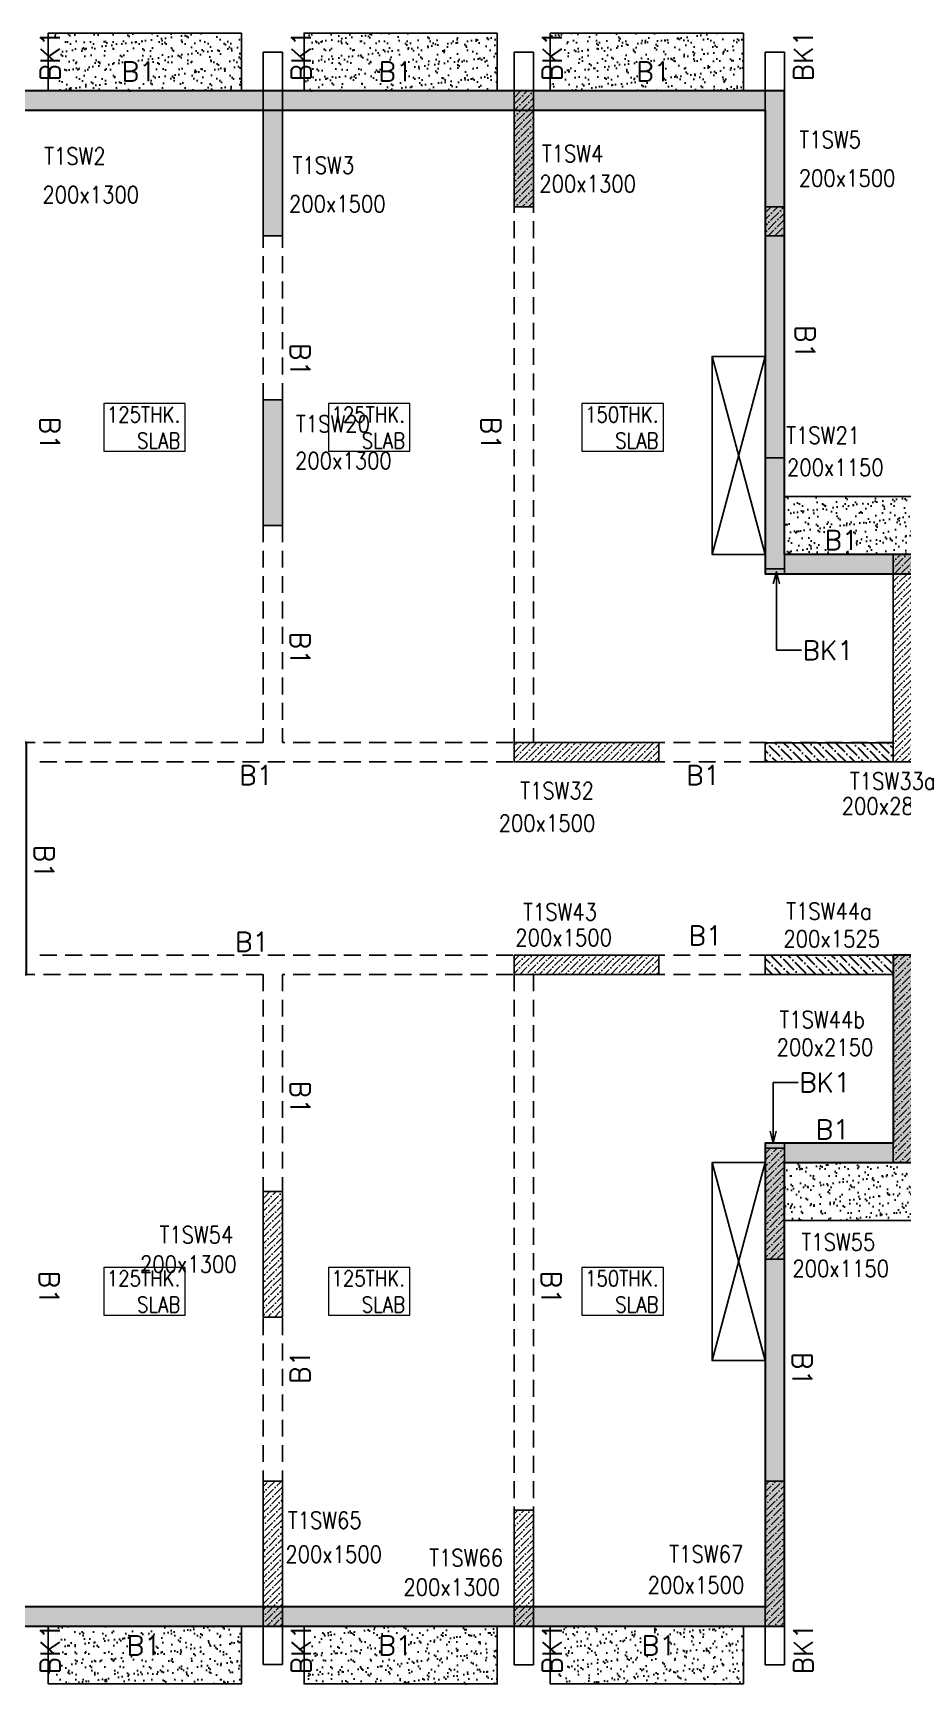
# Model space of a CAD drawing. Header units: millimetres. Extents: x 1078357 to 2594950, y -4969473 to -4636555.
# Drawn here: x 2286165 to 2295176, y -4664325 to -4647225 of the extents above; entities that cross this region are included whole.
import ezdxf

# ---------------------------------------------------------------- set-up
doc = ezdxf.new("R2010")
doc.units = ezdxf.units.MM
for name, pattern in [('CENTER', [2, 1.25, -0.25, 0.25, -0.25]), ('CONTINOUS', [0]), ('HIDDEN', [0.375, 0.25, -0.125]), ('New Retail block$0$CONTINOUS', [0])]:
    doc.linetypes.add(name, pattern=pattern)
doc.layers.get('0').update_dxf_attribs({"lineweight": 0})
for name, color, linetype, lineweight in [('A-_ANOTDIMA_D-', 6, 'Continuous', 13), ('COL. NO.', 30, 'Continuous', 25), ('COL. SIZE', 7, 'Continuous', 25), ('HATCH', 8, 'Continuous', 30), ('RCC UPSTAND', 43, 'Continuous', 30), ('SLAB THK.', 6, 'Continuous', 0)]:
    doc.layers.add(name, color=color, linetype=linetype, lineweight=lineweight)
for name, color, linetype in [('B-200x650', 241, 'HIDDEN'), ('BK1-200x650', 241, 'HIDDEN'), ('DROP SLAB', 8, 'Continuous'), ('NON STR. RCC WALL', 6, 'Continuous'), ('S-COLUMN_SHEAR WALL', 1, 'Continuous'), ('S-PROJECTION', 54, 'New Retail block$0$CONTINOUS')]:
    doc.layers.add(name, color=color, linetype=linetype)
doc.styles.add('Roman', font='romans')
doc.styles.add('ROMANS', font='romans.shx', dxfattribs={"width": 0.85})
doc.dimstyles.new('HARESH', dxfattribs={"dimtxt": 150, "dimasz": 75, "dimexe": 0, "dimexo": 0, "dimgap": 25, "dimtad": 1, "dimdec": 0, "dimdsep": 46, "dimtxsty": 'Roman', "dimblk": 'OBLIQUE', "dimcen": 225, "dimdle": 25, "dimclrd": 2, "dimclre": 2, "dimclrt": 7, "dimadec": 8, "dimazin": 1, "dimtfac": 1, "dimtdec": 0, "dimtmove": 0, "dimatfit": 0, "dimfxl": 1, "dimlwd": -1, "dimlwe": -1, "dimarcsym": 0})
pattern_1 = [(315, (49362.804, 4655754.42), (123.47852166, -33.67596045), [158.75, -31.75, 0, -31.75])]
pattern_2 = [(45, (3238950.164, -9363849.92), (25.25697034, 92.60889125), [119.0625, -23.8125, 0, -23.8125])]
pattern_3 = [(45, (3275553.175, -9394779.674), (25.25697034, 92.60889125), [119.0625, -23.8125, 0, -23.8125])]
pattern_4 = [(45, (3238950.164, -9363849.92), (25.25697034, 92.60889125), [119.0625, -23.8125, 0, -23.8125])]

# ---------------------------------------------------------------- blocks, each defined once
blk = doc.blocks.new('_Oblique')
at = {"color": 0, "linetype": 'ByBlock', "lineweight": -2}
blk.add_line((-0.5, -0.5), (0.5, 0.5), dxfattribs=at)
blk = doc.blocks.new('G$CD63B60BD')
at = {"layer": 'COL. NO.', "linetype": 'Continuous', "style": 'ROMANS', "width": 0.85}
for s, p in [('T1SW5', (10755, 15309, -320)), ('T1SW2', (2932, 15138, -320)), ('T1SW4', (8087, 15164, -320)), ('T1SW3', (5506, 15043, -320)), ('T1SW20', (5541, 12365, -320)), ('T1SW21', (10619, 12246, -320)), ('T1SW32', (7863, 8565, -320)), ('T1SW33a', (11279, 8664, -320)), ('T1SW43', (7893, 7309, -320)), ('T1SW44a', (10619, 7317, 0)), ('T1SW44b', (10548, 6194, 0)), ('T1SW54', (4127, 3966, -320)), ('T1SW55', (10776, 3890, -320)), ('T1SW65', (5456, 1008, -320)), ('T1SW66', (6921, 620, -320)), ('T1SW67', (9408, 659, -320))]:
    blk.add_text(s, height=175, dxfattribs=at).set_placement(p)
at = {"layer": 'COL. SIZE', "linetype": 'Continuous', "style": 'ROMANS', "width": 0.85}
for s, p in [('200x1500', (10749, 14909, -320)), ('200x1300', (2915, 14738, -320)), ('200x1300', (8061, 14851, -320)), ('200x1500', (5468, 14643, -320)), ('200x1300', (5532, 11983, -320)), ('200x1150', (10627, 11913, -320)), ('200x2850', (11194, 8406, -320)), ('200x1500', (7640, 8228, -320)), ('200x1500', (7812, 7043, -320)), ('200x1525', (10590, 7030, -3)), ('200x2150', (10519, 5907, -3)), ('200x1300', (3926, 3661, -320)), ('200x1150', (10683, 3616, -320)), ('200x1500', (5431, 656, -320)), ('200x1300', (6654, 315, -320)), ('200x1500', (9183, 337, -320))]:
    blk.add_text(s, height=175, dxfattribs=at).set_placement(p)

msp = doc.modelspace()

# ---------------------------------------------------------------- hatches: boundary and pattern name
at = {"ltscale": 700}
h = msp.add_hatch(dxfattribs=at)
h.set_pattern_fill('ANSI36', color=8, scale=15)
h.set_pattern_definition(pattern_2)
h.paths.add_polyline_path([(2295072.7, -4656775.1), (2295272.7, -4656775.1), (2295272.7, -4658925.1), (2295072.7, -4658925.1)])
h = msp.add_hatch(dxfattribs=at)
h.set_pattern_fill('ANSI36', color=8, scale=15)
h.set_pattern_definition(pattern_4)
h.paths.add_polyline_path([(2293747.7, -4658775.1), (2293947.7, -4658775.1), (2293947.7, -4659925.1), (2293747.7, -4659925.1)])
h = msp.add_hatch(dxfattribs=at)
h.set_pattern_fill('ANSI36', color=8, scale=15)
h.set_pattern_definition(pattern_4)
h.paths.add_polyline_path([(2293747.7, -4663725.1), (2293947.7, -4663725.1), (2293947.7, -4662225.1), (2293747.7, -4662225.1)])
at = {"layer": 'HATCH'}
h = msp.add_hatch(dxfattribs=at)
h.set_pattern_fill('AR-SAND', color=8, scale=3, angle=179.97015)
h.set_pattern_definition([(37.4701541, (-546385.8, 9339745.12), (-4.7236114, 146.8264517), [0, -115.824, 0, -129.54, 0, -123.825]), (7.4701541, (-546385.8, 9339745.12), (134.9689868, 214.9772528), [0, -62.484, 0, -104.394, 0, -40.005]), (327.4701541, (-546479.52, 9339745.16), (237.2979035, 0.3075449), [0, -38.1, 0, -137.16, 0, -179.07]), (317.4701541, (-546479.52, 9339745.16), (229.1017424, 66.759465), [0, -19.05, 0, -89.916, 0, -102.87])])
h.paths.add_polyline_path([(2288322.8, -4647225.1), (2286322.8, -4647225.1), (2286322.8, -4647825.1), (2288322.8, -4647825.1)])
h = msp.add_hatch(dxfattribs=at)
h.set_pattern_fill('AR-SAND', color=8, scale=3, angle=179.97015)
h.set_pattern_definition([(37.4701541, (-549035.8, 9339745.12), (-4.7236114, 146.8264517), [0, -115.824, 0, -129.54, 0, -123.825]), (7.4701541, (-549035.8, 9339745.12), (134.9689868, 214.9772528), [0, -62.484, 0, -104.394, 0, -40.005]), (327.4701541, (-549129.52, 9339745.16), (237.2979035, 0.3075449), [0, -38.1, 0, -137.16, 0, -179.07]), (317.4701541, (-549129.52, 9339745.16), (229.1017424, 66.759465), [0, -19.05, 0, -89.916, 0, -102.87])])
h.paths.add_polyline_path([(2290972.8, -4647225.1), (2288972.8, -4647225.1), (2288972.8, -4647825.1), (2290972.8, -4647825.1)])
h = msp.add_hatch(dxfattribs=at)
h.set_pattern_fill('AR-SAND', color=8, scale=3, angle=179.97015)
h.set_pattern_definition([(37.4701541, (-551585.8, 9339745.12), (-4.7236114, 146.8264517), [0, -115.824, 0, -129.54, 0, -123.825]), (7.4701541, (-551585.8, 9339745.12), (134.9689868, 214.9772528), [0, -62.484, 0, -104.394, 0, -40.005]), (327.4701541, (-551679.52, 9339745.16), (237.2979035, 0.3075449), [0, -38.1, 0, -137.16, 0, -179.07]), (317.4701541, (-551679.52, 9339745.16), (229.1017424, 66.759465), [0, -19.05, 0, -89.916, 0, -102.87])])
h.paths.add_polyline_path([(2293522.8, -4647225.1), (2291522.8, -4647225.1), (2291522.8, -4647825.1), (2293522.8, -4647825.1)])
h = msp.add_hatch(dxfattribs=at)
h.set_pattern_fill('AR-SAND', color=8, scale=3, angle=179.97015)
h.set_pattern_definition([(37.4701541, (-1648810.51, 14023764.3), (-4.72361136, 146.8264517), [0, -115.824, 0, -129.54, 0, -123.825]), (7.4701541, (-1648810.51, 14023764.3), (134.9689868, 214.9772528), [0, -62.484, 0, -104.394, 0, -40.005]), (327.4701541, (-1648904.24, 14023764.35), (237.2979035, 0.3075449), [0, -38.1, 0, -137.16, 0, -179.07]), (317.4701541, (-1648904.24, 14023764.35), (229.1017424, 66.759465), [0, -19.05, 0, -89.916, 0, -102.87])])
h.paths.add_polyline_path([(2296397.7, -4652025.1), (2293947.7, -4652025.1), (2293947.7, -4652625.1), (2296397.8, -4652625.1)])
h = msp.add_hatch(dxfattribs=at)
h.set_pattern_fill('AR-SAND', color=8, scale=3, angle=179.97015)
h.set_pattern_definition([(37.4701541, (-1654110.51, 14023764.29), (-4.72361136, 146.8264517), [0, -115.824, 0, -129.54, 0, -123.825]), (7.4701541, (-1654110.51, 14023764.3), (134.9689868, 214.9772528), [0, -62.484, 0, -104.394, 0, -40.005]), (327.4701541, (-1654204.24, 14023764.34), (237.2979035, 0.3075449), [0, -38.1, 0, -137.16, 0, -179.07]), (317.4701541, (-1654204.24, 14023764.34), (229.1017424, 66.759465), [0, -19.05, 0, -89.916, 0, -102.87])])
h.paths.add_polyline_path([(2295272.8, -4658925.1), (2293947.8, -4658925.1), (2293947.7, -4659525.1), (2295272.7, -4659525.1)])
h = msp.add_hatch(dxfattribs=at)
h.set_pattern_fill('AR-SAND', color=8, scale=3, angle=179.97015)
h.set_pattern_definition([(37.47015413, (-2734310.23, 18707783.49), (-4.72361136, 146.8264517), [0, -115.824, 0, -129.54, 0, -123.825]), (7.4701541, (-2734310.23, 18707783.49), (134.9689868, 214.9772528), [0, -62.484, 0, -104.394, 0, -40.005]), (327.4701541, (-2734403.95, 18707783.54), (237.2979035, 0.3075449), [0, -38.1, 0, -137.16, 0, -179.07]), (317.4701541, (-2734403.95, 18707783.54), (229.1017424, 66.759465), [0, -19.05, 0, -89.916, 0, -102.87])])
h.paths.add_polyline_path([(2288322.8, -4663725.1), (2286322.8, -4663725.1), (2286322.8, -4664325.1), (2288322.8, -4664325.1)])
h = msp.add_hatch(dxfattribs=at)
h.set_pattern_fill('AR-SAND', color=8, scale=3, angle=179.97015)
h.set_pattern_definition([(37.47015413, (-2736960.23, 18707783.49), (-4.72361136, 146.8264517), [0, -115.824, 0, -129.54, 0, -123.825]), (7.4701541, (-2736960.23, 18707783.49), (134.9689868, 214.9772528), [0, -62.484, 0, -104.394, 0, -40.005]), (327.4701541, (-2737053.95, 18707783.54), (237.2979035, 0.3075449), [0, -38.1, 0, -137.16, 0, -179.07]), (317.4701541, (-2737053.95, 18707783.54), (229.1017424, 66.759465), [0, -19.05, 0, -89.916, 0, -102.87])])
h.paths.add_polyline_path([(2290972.8, -4663725.1), (2288972.8, -4663725.1), (2288972.8, -4664325.1), (2290972.8, -4664325.1)])
h = msp.add_hatch(dxfattribs=at)
h.set_pattern_fill('AR-SAND', color=8, scale=3, angle=179.97015)
h.set_pattern_definition([(37.47015413, (-2739510.23, 18707783.49), (-4.72361136, 146.8264517), [0, -115.824, 0, -129.54, 0, -123.825]), (7.4701541, (-2739510.23, 18707783.49), (134.9689868, 214.9772528), [0, -62.484, 0, -104.394, 0, -40.005]), (327.4701541, (-2739603.95, 18707783.54), (237.2979035, 0.3075449), [0, -38.1, 0, -137.16, 0, -179.07]), (317.4701541, (-2739603.95, 18707783.54), (229.1017424, 66.759465), [0, -19.05, 0, -89.916, 0, -102.87])])
h.paths.add_polyline_path([(2293522.8, -4663725.1), (2291522.8, -4663725.1), (2291522.8, -4664325.1), (2293522.8, -4664325.1)])
at = {"layer": 'RCC UPSTAND', "linetype": 'CENTER', "ltscale": 700}
h = msp.add_hatch(dxfattribs=at)
h.set_pattern_fill('HONEY', color=8, scale=30)
h.set_pattern_definition([(0, (2286047.76, -4750426.6), (142.875, 82.48892), [95.25, -190.5]), (120, (2286047.76, -4750426.6), (-142.875, 82.48892), [95.25, -190.5]), (60, (2286047.76, -4750426.6), (3e-07, 164.97784), [-190.5, 95.25])])
h.paths.add_polyline_path([(2327897.7, -4648025.1), (2327897.7, -4647825.1), (2322497.7, -4647825.1), (2322497.7, -4652625.1), (2320047.7, -4652625.1), (2320047.7, -4647825.1), (2309447.7, -4647825.1), (2309447.7, -4652625.1), (2306997.7, -4652625.1), (2306997.7, -4647825.1), (2296397.7, -4647825.1), (2296397.7, -4652625.1), (2293947.7, -4652625.1), (2293947.7, -4647825.1), (2283347.7, -4647825.1), (2283347.7, -4652625.1), (2282022.7, -4652625.1), (2282022.7, -4654775.1), (2285897.7, -4654775.1), (2285897.7, -4656775.1), (2282022.7, -4656775.1), (2282022.7, -4658925.1), (2283347.7, -4658925.1), (2283347.7, -4663725.1), (2293947.7, -4663725.1), (2293947.7, -4658925.1), (2295272.7, -4658925.1), (2295272.7, -4656975.1), (2296522.7, -4656975.1), (2296522.7, -4656775.1), (2295072.7, -4656775.1), (2295072.7, -4658725.1), (2293747.7, -4658725.1), (2293747.7, -4663525.1), (2283547.7, -4663525.1), (2283547.7, -4658725.1), (2282222.7, -4658725.1), (2282222.7, -4656975.1), (2286097.7, -4656975.1), (2286097.7, -4654575.1), (2282222.7, -4654575.1), (2282222.7, -4652825.1), (2283547.7, -4652825.1), (2283547.7, -4648025.1), (2293747.7, -4648025.1), (2293747.7, -4652825.1), (2296597.7, -4652825.1), (2296597.7, -4648025.1), (2306797.7, -4648025.1), (2306797.7, -4652825.1), (2309647.7, -4652825.1), (2309647.7, -4648025.1), (2319847.7, -4648025.1), (2319847.7, -4652825.1), (2322697.7, -4652825.1), (2322697.7, -4648025.1)])
at = {"layer": 'RCC UPSTAND'}
h = msp.add_hatch(dxfattribs=at)
h.set_pattern_fill('ANSI36', color=8, scale=20, angle=270)
h.set_pattern_definition(pattern_1)
h.paths.add_polyline_path([(2295072.7, -4654575.7), (2293747.7, -4654575.4), (2293747.7, -4654774.9), (2295072.7, -4654775.1)])
h = msp.add_hatch(dxfattribs=at)
h.set_pattern_fill('ANSI36', color=8, scale=20, angle=270)
h.set_pattern_definition(pattern_1)
h.paths.add_polyline_path([(2295072.7, -4656775.7), (2293747.7, -4656775.4), (2293747.7, -4656974.9), (2295072.7, -4656975.1)])
at = {"layer": 'S-COLUMN_SHEAR WALL', "lineweight": 25, "extrusion": (1.00316e-06, 1.91639e-11, 1)}
h = msp.add_hatch(color=1, dxfattribs=at)
h.dxf.hatch_style = 1
h.paths.add_polyline_path([(2288747.8, -4647825.1), (2288547.8, -4647825.1), (2288547.8, -4649325.1), (2288747.8, -4649325.1)])
at = {"layer": 'S-COLUMN_SHEAR WALL', "ltscale": 700}
h = msp.add_hatch(dxfattribs=at)
h.set_pattern_fill('ANSI36', color=8, scale=15)
h.set_pattern_definition(pattern_2)
h.paths.add_polyline_path([(2291147.7, -4647825.1), (2291147.7, -4649025.2), (2291347.7, -4649025.2), (2291347.7, -4647825.1)])
at = {"layer": 'S-COLUMN_SHEAR WALL', "lineweight": 25}
h = msp.add_hatch(color=1, dxfattribs=at)
h.dxf.hatch_style = 1
h.paths.add_polyline_path([(2291147.7, -4649025.2), (2291347.7, -4649025.2), (2291347.7, -4647825.1), (2291147.7, -4647825.1)])
at = {"layer": 'S-COLUMN_SHEAR WALL', "lineweight": 25, "extrusion": (-1.00316e-06, 2.11765e-11, 1)}
h = msp.add_hatch(color=1, dxfattribs=at)
h.dxf.hatch_style = 1
h.paths.add_polyline_path([(2293747.8, -4647825.1), (2293947.8, -4647825.1), (2293947.8, -4649025.1), (2293747.8, -4649025.1)])
at = {"layer": 'S-COLUMN_SHEAR WALL', "ltscale": 700}
h = msp.add_hatch(dxfattribs=at)
h.set_pattern_fill('ANSI36', color=8, scale=15)
h.set_pattern_definition([(45, (3219741.57, -9356948.105), (25.25697034, 92.60889125), [119.0625, -23.8125, 0, -23.8125])])
h.paths.add_polyline_path([(2293947.8, -4649025.1), (2293947.8, -4649325.1), (2293747.8, -4649325.1), (2293747.8, -4649025.1)])
at = {"layer": 'S-COLUMN_SHEAR WALL', "lineweight": 25, "extrusion": (1.00316e-06, 1.91639e-11, 1)}
h = msp.add_hatch(color=1, dxfattribs=at)
h.dxf.hatch_style = 1
h.paths.add_polyline_path([(2288747.7, -4652325.1), (2288547.7, -4652325.1), (2288547.7, -4651025.1), (2288747.7, -4651025.1)])
at = {"layer": 'S-COLUMN_SHEAR WALL', "lineweight": 25, "extrusion": (-1.00316e-06, 2.11765e-11, 1)}
h = msp.add_hatch(color=1, dxfattribs=at)
h.dxf.hatch_style = 1
h.paths.add_polyline_path([(2293747.7, -4652775.1), (2293947.7, -4652775.1), (2293947.7, -4651625.1), (2293747.7, -4651625.1)])
at = {"layer": 'S-COLUMN_SHEAR WALL', "ltscale": 700}
h = msp.add_hatch(dxfattribs=at)
h.set_pattern_fill('ANSI36', color=8, scale=15)
h.set_pattern_definition([(45, (3275553.175, -9394779.674), (25.25697034, 92.60889125), [119.0625, -23.8125, 0, -23.8125])])
h.paths.add_polyline_path([(2295072.7, -4652625.1), (2295272.7, -4652625.1), (2295272.7, -4654775.1), (2295072.7, -4654775.1)])
h = msp.add_hatch(dxfattribs=at)
h.set_pattern_fill('ANSI36', color=8, scale=15)
h.set_pattern_definition(pattern_3)
h.paths.add_polyline_path([(2291147.7, -4654575.1), (2291147.7, -4654775.1), (2292647.7, -4654775.1), (2292647.7, -4654575.1)])
h = msp.add_hatch(dxfattribs=at)
h.set_pattern_fill('ANSI36', color=8, scale=15)
h.set_pattern_definition(pattern_3)
h.paths.add_polyline_path([(2291147.7, -4656775.1), (2291147.7, -4656975.1), (2292647.7, -4656975.1), (2292647.7, -4656775.1)])
h = msp.add_hatch(dxfattribs=at)
h.set_pattern_fill('ANSI36', color=8, scale=15)
h.set_pattern_definition([(45, (3236350.164, -9375249.92), (25.25697034, 92.60889125), [119.0625, -23.8125, 0, -23.8125])])
h.paths.add_polyline_path([(2288547.7, -4659225.1), (2288547.7, -4660525.1), (2288747.7, -4660525.1), (2288747.7, -4659225.1)])
h = msp.add_hatch(dxfattribs=at)
h.set_pattern_fill('ANSI36', color=8, scale=15)
h.set_pattern_definition(pattern_4)
h.paths.add_polyline_path([(2288547.7, -4663725.1), (2288747.7, -4663725.1), (2288747.7, -4662225.1), (2288547.7, -4662225.1)])
h = msp.add_hatch(dxfattribs=at)
h.set_pattern_fill('ANSI36', color=8, scale=15)
h.set_pattern_definition(pattern_4)
h.paths.add_polyline_path([(2288747.7, -4663725.1), (2288547.7, -4663725.1), (2288547.7, -4662225.1), (2288747.7, -4662225.1)])
h = msp.add_hatch(dxfattribs=at)
h.set_pattern_fill('ANSI36', color=8, scale=15)
h.set_pattern_definition([(45, (3238950.155, -9378449.925), (25.25697034, 92.60889125), [119.0625, -23.8125, 0, -23.8125])])
h.paths.add_polyline_path([(2291347.7, -4662525.1), (2291347.7, -4663725.1), (2291147.7, -4663725.1), (2291147.7, -4662525.1)])

# ---------------------------------------------------------------- linework, layer by layer
at = {"layer": 'B-200x650', "linetype": 'CONTINOUS', "ltscale": 700}
for p, q in [((2288747.8, -4647425.1, 0), (2288547.8, -4647425.1, 0)), ((2288547.8, -4647425.1, 0), (2288547.8, -4647825.1, 0)), ((2288747.8, -4647825.1, 0), (2288747.8, -4647425.1, 0)), ((2291347.7, -4647425.1, 0), (2291147.7, -4647425.1, 0)), ((2291147.7, -4647425.1, 0), (2291147.8, -4647825.1, 0)), ((2291347.7, -4647825.1, 0), (2291347.7, -4647425.1, 0)), ((2293947.7, -4647425, 0), (2293747.7, -4647425, 0)), ((2293747.7, -4647425, 0), (2293747.8, -4647825, 0)), ((2293947.7, -4647825, 0), (2293947.7, -4647425, 0)), ((2288547.8, -4647825.1, 0), (2283547.8, -4647825.1, 0)), ((2293747.7, -4647825.1, 0), (2288747.8, -4647825.1, 0)), ((2293947.7, -4649325.1, 0), (2293947.7, -4651825.1, 0)), ((2296397.7, -4652625.1, 0), (2293947.7, -4652625.1, 0)), ((2293947.7, -4662225.1, 0), (2293947.7, -4659925.1, 0)), ((2288547.8, -4663725.1, 0), (2283547.8, -4663725.1, 0)), ((2288547.7, -4664125, 0), (2288547.7, -4663725, 0)), ((2288747.7, -4663725, 0), (2288747.7, -4664125, 0)), ((2293747.7, -4663725.1, 0), (2288747.8, -4663725.1, 0)), ((2291147.7, -4664125.1, 0), (2291147.7, -4663725.1, 0)), ((2291347.7, -4663725.1, 0), (2291347.7, -4664125.1, 0)), ((2293747.7, -4664125.1, 0), (2293747.7, -4663725.1, 0)), ((2293947.7, -4663725.1, 0), (2293947.7, -4664125.1, 0)), ((2288747.7, -4664125, 0), (2288547.7, -4664125, 0)), ((2291347.7, -4664125.1, 0), (2291147.7, -4664125.1, 0)), ((2293947.7, -4664125.1, 0), (2293747.7, -4664125.1, 0))]:
    msp.add_line(p, q, dxfattribs=at)
at = {"layer": 'B-200x650', "linetype": 'HIDDEN', "ltscale": 700}
for p, q in [((2288547.8, -4648025.1, 0), (2283547.8, -4648025.1, 0)), ((2293747.7, -4648025.1, 0), (2288747.8, -4648025.1, 0)), ((2291147.7, -4648125.2, 0), (2291147.7, -4654575, 0)), ((2291347.7, -4648125.2, 0), (2291347.7, -4654575, 0)), ((2288547.8, -4651025.1, 0), (2288547.8, -4649325.1, 0)), ((2288747.8, -4651025.1, 0), (2288747.8, -4649325.1, 0)), ((2293747.7, -4649325.1, 0), (2293747.7, -4651825.1, 0)), ((2288547.8, -4652325.1, 0), (2288547.8, -4654575, 0)), ((2288747.8, -4652325.1, 0), (2288747.8, -4654575, 0)), ((2295072.7, -4652825.1, 0), (2293947.7, -4652825.1, 0)), ((2288547.8, -4654575, 0), (2283547.7, -4654575, 0)), ((2295072.7, -4654575, 0), (2288747.8, -4654575, 0)), ((2295072.7, -4654775, 0), (2286197.7, -4654775, 0)), ((2295072.7, -4656775.1, 0), (2286197.7, -4656775.1, 0)), ((2288547.7, -4656975.1, 0), (2283547.7, -4656975.1, 0)), ((2288547.7, -4656975.1, 0), (2288547.7, -4659225.1, 0)), ((2295072.7, -4656975.1, 0), (2288747.7, -4656975.1, 0)), ((2288747.7, -4656975.1, 0), (2288747.7, -4659225.1, 0)), ((2291147.7, -4656975.1, 0), (2291147.7, -4663425.1, 0)), ((2291347.7, -4656975.1, 0), (2291347.7, -4663425.1, 0)), ((2295072.8, -4658725.1, 0), (2293947.7, -4658725.1, 0)), ((2288547.8, -4659225.1, 0), (2288547.8, -4662225.1, 0)), ((2288747.8, -4659225.1, 0), (2288747.8, -4662225.1, 0)), ((2293747.7, -4662225.1, 0), (2293747.7, -4659925.1, 0)), ((2288547.8, -4663525.1, 0), (2283547.8, -4663525.1, 0)), ((2293747.7, -4663525.1, 0), (2288747.8, -4663525.1, 0))]:
    msp.add_line(p, q, dxfattribs=at)
at = {"layer": 'B-200x650', "linetype": 'Continuous', "ltscale": 700}
msp.add_line((2295272.8, -4658925.1, 0), (2293947.7, -4658925.1, 0), dxfattribs=at)
at = {"layer": 'BK1-200x650', "linetype": 'Continuous', "ltscale": 700, "elevation": 0}
for points in [[(2293747.7, -4652775.1), (2293947.7, -4652775.1), (2293947.7, -4652825.3), (2293747.7, -4652825.3)], [(2293947.8, -4658774.9), (2293747.7, -4658774.9), (2293747.7, -4658724.7), (2293947.8, -4658724.7)]]:
    msp.add_lwpolyline(points, close=True, dxfattribs=at)
at = {"layer": 'DROP SLAB', "color": 3, "linetype": 'CONTINOUS', "ltscale": 500}
for p, q in [((2293747.8, -4650575.2, 0), (2293197.8, -4652625.2, 0)), ((2293747.8, -4652625.2, 0), (2293197.8, -4650575.2, 0)), ((2293747.8, -4658925.2, 0), (2293197.8, -4660975.2, 0)), ((2293747.8, -4660975.2, 0), (2293197.8, -4658925.2, 0))]:
    msp.add_line(p, q, dxfattribs=at)
at = {"layer": 'DROP SLAB', "color": 3, "linetype": 'CONTINOUS', "ltscale": 500, "elevation": 0}
for points in [[(2293747.8, -4650575.2), (2293197.8, -4650575.2), (2293197.8, -4652625.2), (2293747.8, -4652625.2)], [(2293747.8, -4658925.2), (2293197.8, -4658925.2), (2293197.8, -4660975.2), (2293747.8, -4660975.2)]]:
    msp.add_lwpolyline(points, close=True, dxfattribs=at)
at = {"layer": 'NON STR. RCC WALL', "elevation": 0}
for points in [[(2293947.8, -4649025.1), (2293947.8, -4649325.1), (2293747.8, -4649325.1), (2293747.8, -4649025.1)], [(2295072.7, -4654575.7), (2293747.7, -4654575.4), (2293747.7, -4654774.9), (2295072.7, -4654775.1)], [(2295072.7, -4656775.7), (2293747.7, -4656775.4), (2293747.7, -4656974.9), (2295072.7, -4656975.1)]]:
    msp.add_lwpolyline(points, close=True, dxfattribs=at)
at = {"layer": 'RCC UPSTAND', "color": 1, "elevation": 0}
for points in [[(2306997.7, -4647825.1), (2296397.7, -4647825.1), (2296397.7, -4652625.1), (2293947.7, -4652625.1), (2293947.7, -4647825.1), (2283347.7, -4647825.1), (2283347.7, -4652625.1), (2282022.7, -4652625.1), (2282022.7, -4654775.1), (2285897.7, -4654775.1), (2285897.7, -4656775.1), (2282022.7, -4656775.1), (2282022.7, -4658925.1), (2283347.7, -4658925.1), (2283347.7, -4663725.1), (2293947.7, -4663725.1), (2293947.7, -4658925.1), (2295272.7, -4658925.1), (2295272.7, -4656975.1), (2296522.7, -4656975.1), (2296522.7, -4656775.1)], [(2296522.7, -4656775.1), (2295072.7, -4656775.1), (2295072.7, -4658725.1), (2293747.7, -4658725.1), (2293747.7, -4663525.1), (2283547.7, -4663525.1), (2283547.7, -4658725.1), (2282222.7, -4658725.1), (2282222.7, -4656975.1), (2286097.7, -4656975.1), (2286097.7, -4654575.1), (2282222.7, -4654575.1), (2282222.7, -4652825.1), (2283547.7, -4652825.1), (2283547.7, -4648025.1), (2293747.7, -4648025.1), (2293747.7, -4652825.1), (2296597.7, -4652825.1), (2296597.7, -4648025.1), (2306797.7, -4648025.1)]]:
    msp.add_lwpolyline(points, dxfattribs=at)
at = {"layer": 'S-COLUMN_SHEAR WALL', "color": 1, "lineweight": 25, "extrusion": (1.00316e-06, 1.91639e-11, 1), "elevation": 2.3}
for points in [[(2288747.8, -4647825.1), (2288547.8, -4647825.1), (2288547.8, -4649325.1), (2288747.8, -4649325.1)], [(2288747.7, -4652325.1), (2288547.7, -4652325.1), (2288547.7, -4651025.1), (2288747.7, -4651025.1)]]:
    msp.add_lwpolyline(points, close=True, dxfattribs=at)
at = {"layer": 'S-COLUMN_SHEAR WALL', "color": 1, "lineweight": 25, "extrusion": (-1.00316e-06, 2.11765e-11, 1), "elevation": -2.3}
msp.add_lwpolyline([(2288547.8, -4649325.1), (2288547.8, -4647825.1), (2288747.8, -4647825.1), (2288747.8, -4649325.1)], dxfattribs=at)
at = {"layer": 'S-COLUMN_SHEAR WALL', "color": 1, "lineweight": 25, "elevation": 0}
for points in [[(2291147.7, -4647825.1), (2291347.7, -4647825.1), (2291347.7, -4649025.2), (2291147.7, -4649025.2)], [(2295072.7, -4652625.1), (2295272.7, -4652625.1), (2295272.7, -4654775.1), (2295072.7, -4654775.1)], [(2291147.7, -4654575.1), (2292647.7, -4654575.1), (2292647.7, -4654775.1), (2291147.7, -4654775.1)], [(2291147.7, -4656775.1), (2292647.7, -4656775.1), (2292647.7, -4656975.1), (2291147.7, -4656975.1)], [(2295072.7, -4656775.1), (2295272.7, -4656775.1), (2295272.7, -4658925.1), (2295072.7, -4658925.1)], [(2291147.7, -4662525.3), (2291347.7, -4662525.3), (2291347.7, -4663725.1), (2291147.7, -4663725.1)]]:
    msp.add_lwpolyline(points, close=True, dxfattribs=at)
at = {"layer": 'S-COLUMN_SHEAR WALL', "color": 1, "lineweight": 25, "extrusion": (-1.00316e-06, 2.11765e-11, 1), "elevation": -2.3}
for points in [[(2293747.8, -4647825.1), (2293947.8, -4647825.1), (2293947.8, -4649025.1), (2293747.8, -4649025.1)], [(2288547.7, -4652325.1), (2288747.7, -4652325.1), (2288747.7, -4651025.1), (2288547.7, -4651025.1)], [(2293747.7, -4652775.1), (2293947.7, -4652775.1), (2293947.7, -4651625.1), (2293747.7, -4651625.1)]]:
    msp.add_lwpolyline(points, close=True, dxfattribs=at)
at = {"layer": 'S-COLUMN_SHEAR WALL', "color": 1, "lineweight": 25, "extrusion": (-1.00316e-06, -1.91639e-11, 1), "elevation": -2.3}
for points in [[(2293747.7, -4658775.1), (2293947.7, -4658775.1), (2293947.7, -4659925.1), (2293747.7, -4659925.1)], [(2288547.7, -4659225.1), (2288747.7, -4659225.1), (2288747.7, -4660525.1), (2288547.7, -4660525.1)], [(2288547.7, -4663725.1), (2288747.7, -4663725.1), (2288747.7, -4662225.1), (2288547.7, -4662225.1)], [(2293747.7, -4663725.1), (2293947.7, -4663725.1), (2293947.7, -4662225.1), (2293747.7, -4662225.1)]]:
    msp.add_lwpolyline(points, close=True, dxfattribs=at)
at = {"layer": 'S-COLUMN_SHEAR WALL', "color": 1, "lineweight": 25, "extrusion": (1.00316e-06, -2.11765e-11, 1), "elevation": 2.3}
for points in [[(2288747.7, -4659225.1), (2288547.7, -4659225.1), (2288547.7, -4660525.1), (2288747.7, -4660525.1)], [(2288747.7, -4663725.1), (2288547.7, -4663725.1), (2288547.7, -4662225.1), (2288747.7, -4662225.1)]]:
    msp.add_lwpolyline(points, close=True, dxfattribs=at)
at = {"layer": 'S-PROJECTION', "elevation": 0}
for points in [[(2288322.8, -4647225.1), (2286322.8, -4647225.1), (2286322.8, -4647825.1), (2288322.8, -4647825.1)], [(2290972.8, -4647225.1), (2288972.8, -4647225.1), (2288972.8, -4647825.1), (2290972.8, -4647825.1)], [(2293522.8, -4647225.1), (2291522.8, -4647225.1), (2291522.8, -4647825.1), (2293522.8, -4647825.1)], [(2296397.7, -4652025.1), (2293947.7, -4652025.1), (2293947.7, -4652625.1), (2296397.8, -4652625.1)], [(2295272.8, -4658925.1), (2293947.8, -4658925.1), (2293947.7, -4659525.1), (2295272.7, -4659525.1)], [(2288322.8, -4663725.1), (2286322.8, -4663725.1), (2286322.8, -4664325.1), (2288322.8, -4664325.1)], [(2290972.8, -4663725.1), (2288972.8, -4663725.1), (2288972.8, -4664325.1), (2290972.8, -4664325.1)], [(2293522.8, -4663725.1), (2291522.8, -4663725.1), (2291522.8, -4664325.1), (2293522.8, -4664325.1)]]:
    msp.add_lwpolyline(points, close=True, dxfattribs=at)
at = {"layer": 'SLAB THK.', "elevation": 0}
for points in [[(2287741.8, -4651062), (2286896.9, -4651062), (2286896.9, -4651557.8), (2287741.8, -4651557.8)], [(2290069.1, -4651062), (2289224.2, -4651062), (2289224.2, -4651557.8), (2290069.1, -4651557.8)], [(2292695.1, -4651062), (2291850.2, -4651062), (2291850.2, -4651557.8), (2292695.1, -4651557.8)], [(2287741.8, -4660010), (2286896.9, -4660010), (2286896.9, -4660505.9), (2287741.8, -4660505.9)], [(2290069.1, -4660010), (2289224.2, -4660010), (2289224.2, -4660505.9), (2290069.1, -4660505.9)], [(2292695.1, -4660010), (2291850.2, -4660010), (2291850.2, -4660505.9), (2292695.1, -4660505.9)]]:
    msp.add_lwpolyline(points, close=True, dxfattribs=at)

# ---------------------------------------------------------------- block references
at = {"layer": 'A-_ANOTDIMA_D-', "color": 2, "ltscale": 700}
msp.add_blockref('G$CD63B60BD', (2283347.7, -4663725.1, 0), dxfattribs=at)

# ---------------------------------------------------------------- texts
at = {"layer": 'B-200x650', "linetype": 'CONTINOUS', "ltscale": 700, "style": 'ROMANS'}
for s, rotation, p in [('BK1', 90, (2286443.4, -4647724.8, 50)), ('BK1', 90, (2289043.4, -4647724.8, 50)), ('BK1', 90, (2291643.4, -4647724.8, 50)), ('BK1', 90, (2294243.4, -4647724.7, 50)), ('B1', 359.99906, (2294361.9, -4652576.7, -2.7)), ('BK1', 90, (2286443.4, -4664224.8, 50)), ('BK1', 90, (2289043.4, -4664224.7, 50)), ('BK1', 90, (2291643.4, -4664224.8, 50)), ('BK1', 90, (2294243.4, -4664224.8, 50))]:
    msp.add_text(s, height=200, rotation=rotation, dxfattribs=at).set_placement(p)
at = {"layer": 'B-200x650', "linetype": 'HIDDEN', "ltscale": 500, "style": 'ROMANS'}
for rotation, p in [(359.99906, (2287082.4, -4647724.8, -2.7)), (359.99906, (2289741.6, -4647724.8, -2.7)), (359.99906, (2292412.5, -4647724.8, -2.7)), (269.99906, (2294062.1, -4650252.6, -2.7)), (269.99906, (2288830.9, -4650437, -2.7)), (269.99906, (2286238.2, -4651200.1, -2.7)), (269.99906, (2290807.3, -4651200.1, -2.7)), (269.99906, (2288830.9, -4653427, -2.7)), (359.99906, (2288298.8, -4655012.3, -2.7)), (359.99906, (2292929, -4655012.4, -2.7)), (269.99906, (2286181.6, -4655634.6, -2.7)), (359.99906, (2292952.6, -4656673.3, -2.7)), (0.00094, (2288256.9, -4656737.9, -2.7)), (269.99906, (2288830.9, -4658077, -2.7)), (269.99906, (2286231.6, -4660046.4, -2.7)), (269.99906, (2291431.6, -4660046.4, -2.7)), (90.00094, (2289030.9, -4661216.8, -2.7)), (269.99906, (2294031.6, -4660889.3, -2.7)), (0.00094, (2287134.7, -4664025.4, -2.7)), (0.00094, (2289740.8, -4664025.4, -2.7)), (0.00094, (2292468.8, -4664025.4, -2.7))]:
    msp.add_text('B1', height=200, rotation=rotation, dxfattribs=at).set_placement(p)
at = {"layer": 'B-200x650', "linetype": 'HIDDEN', "ltscale": 700, "style": 'ROMANS'}
msp.add_text('B1', height=200, rotation=359.99906, dxfattribs=at).set_placement((2294271, -4658681.3, -2.7))
at = {"layer": 'BK1-200x650', "linetype": 'Continuous', "ltscale": 700, "style": 'ROMANS'}
for rotation, p in [(359.99906, (2294133.8, -4653719.1, -2.7)), (0.00094, (2294100.8, -4658194.3, -2.7))]:
    msp.add_text('BK1', height=200, rotation=rotation, dxfattribs=at).set_placement(p)
at = {"layer": 'SLAB THK.', "char_height": 162, "width": 162, "attachment_point": 9, "rotation": 359.99906, "style": 'ROMANS'}
for s, insert in [('125THK.\\PSLAB', (2287690.8, -4651528.1, 0.1)), ('125THK.\\PSLAB', (2290018.1, -4651528.1, 0.1)), ('150THK.\\PSLAB', (2292644.1, -4651528.1, 0.1)), ('125THK.\\PSLAB', (2287690.8, -4660476.2, 0.1)), ('125THK.\\PSLAB', (2290018.1, -4660476.2, 0.1)), ('150THK.\\PSLAB', (2292644.1, -4660476.2, 0.1))]:
    msp.add_mtext(s, dxfattribs=dict(at, insert=insert))

# ---------------------------------------------------------------- leaders
at = {"layer": 'BK1-200x650', "linetype": 'Continuous', "ltscale": 700}
for points in [[(2293864.2, -4652805.4, 0), (2293864.2, -4653616.8, 0), (2294123, -4653616.8, 0)], [(2293831.3, -4658724.7, 0), (2293831.3, -4658096.5, 0), (2294090.1, -4658096.5, 0)]]:
    msp.add_leader(points, dimstyle='HARESH', override={"dimasz": 125, "dimgap": 25, "dimtad": 0, "dimldrblk": 'Open30'}, dxfattribs=at)

doc.saveas('drawing.dxf')
